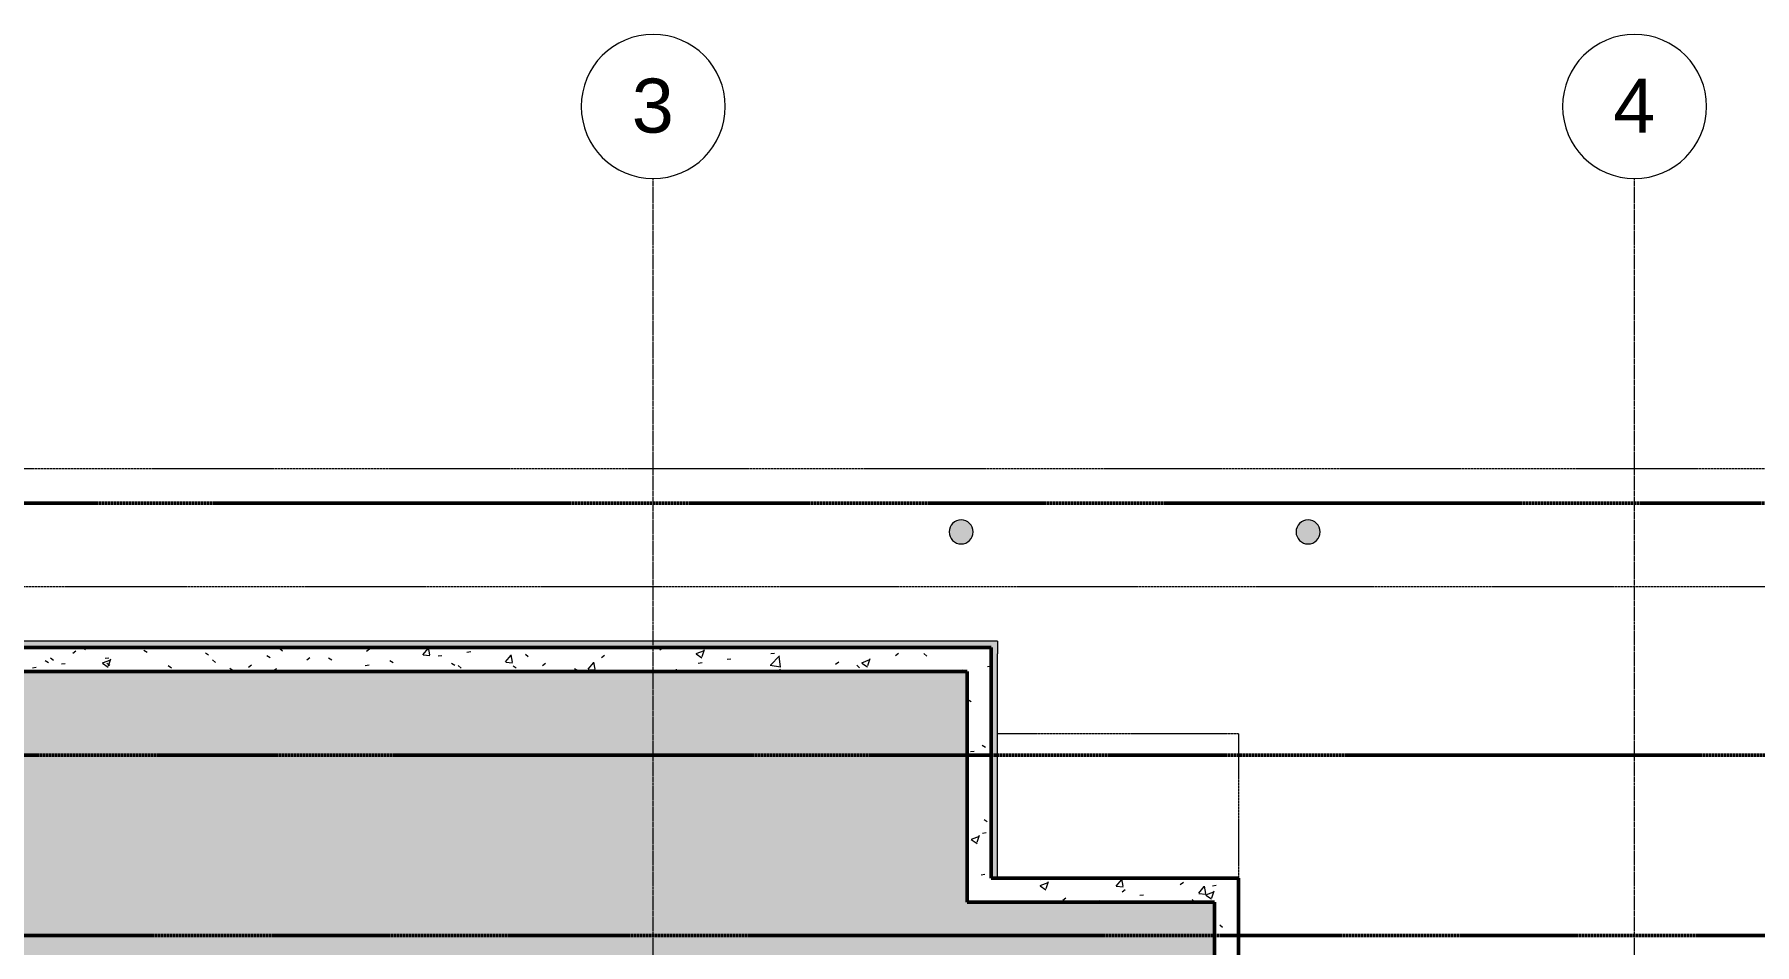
# Model space of a CAD drawing. Header units: inches. Extents: x -4218 to -1814, y 9706 to 12426.
# Drawn here: x -3034 to -2460, y 12122 to 12425 of the extents above; entities that cross this region are included whole.
import ezdxf

# ---------------------------------------------------------------- set-up
doc = ezdxf.new("R2010")
doc.units = ezdxf.units.IN
doc.header["$MEASUREMENT"] = 0
for name, pattern in [('Aligning Line 1_8_', [0.25, 0.125, -0.125]), ('Double Dash 3_8_', [1, 0.375, -0.125, 0.125, -0.125, 0.125, -0.125]), ('Grid Line 1_2_', [0.875, 0.5, -0.125, 0.125, -0.125]), ('Overhead 1_16_', [0.101562, 0.0625, -0.039062])]:
    doc.linetypes.add(name, pattern=pattern)
for name, color, linetype, lineweight in [('0-1', 7, 'Continuous', 5), ('0-2', 10, 'Continuous', 9), ('0-3', 147, 'Aligning Line 1_8_', 9), ('0-4', 165, 'Continuous', 5), ('A-FLOR-3', 31, 'Continuous', 13), ('A-WALL-1', 254, 'Continuous', 5), ('A-WALL-2', 250, 'Continuous', 13), ('A-WALL-PATT-2', 135, 'Continuous', 9), ('C-PROP-LINE-1', 7, 'Double Dash 3_8_', 50), ('E-LITE-EQPM-1', 47, 'Continuous', 9), ('E-LITE-EQPM-2', 10, 'Continuous', 9), ('G-ANNO-SYMB-1', 147, 'Aligning Line 1_8_', 9), ('S-FNDN-4', 7, 'Continuous', 50), ('S-GRID-1', 1, 'Grid Line 1_2_', 9), ('S-GRID-IDEN', 1, 'Continuous', 9), ('S-GRID-IDEN-1', 147, 'Continuous', 9), ('S-STRS-MBND-1', 10, 'Overhead 1_16_', 9)]:
    doc.layers.add(name, color=color, linetype=linetype, lineweight=lineweight)
doc.styles.add('Arial', font='arial.ttf', dxfattribs={"height": 18})
pattern_1 = [(50, (0, 0), (27.5427, -2.40992), [2.88, -31.68]), (355, (0, 0), (-5.327844, 28.884266), [2.304, -25.344]), (100.451, (2.295, -0.2), (22.215316, 26.47393), [2.448, -26.924]), (46.184, (0, 7.68), (40.981875, -6.35642), [4.32, -47.52]), (96.636, (3.415, 7.15), (35.89075, 37.40619), [3.671, -40.386]), (351.184, (0, 7.68), (35.89097, 37.40622), [3.456, -38.016]), (21, (3.84, 5.76), (22.921036, -15.46073), [2.88, -31.68]), (326, (3.84, 5.76), (9.34353, 27.84574), [2.304, -25.344]), (71.451, (5.75, 4.472), (32.26477, 12.38442), [2.448, -26.924]), (37.5, (0, 0), (0.466855, 12.782707), [1.267, -23.77, 1.267, -24.461, -25.44]), (37.5, (0, 0), (0.466855, 12.782707), [-50.765, 1.267, -24.173]), (7.5, (0, 0), (10.10159, 15.14509), [1.267, -13.402, 1.267, -23.194, -9.696]), (7.5, (0, 0), (10.10159, 15.14509), [-39.13, 1.267, -8.429]), (327.5, (-8.563, 0), (20.499161, -0.86578), [1.267, -8.333, 1.267, -28.685, -39.744]), (327.5, (-8.563, 0), (20.499161, -0.86578), [-39.552, 1.267, -38.477]), (317.5, (-12.403, 0), (22.39478, 3.844288), [1.267, -11.213, 1.267, -18.624, -28.224]), (317.5, (-12.403, 0), (22.39478, 3.844288), [-32.371, 1.267, -26.957])]

# ---------------------------------------------------------------- blocks, each defined once
blk = doc.blocks.new('CTR - 1st Phase - Unit Layouts_rvt-1-RCP - BASEMENT')
at = {"layer": 'G-ANNO-SYMB-1'}
blk.add_line((-1910.94, 12240.75), (-4009.53, 12240.75), dxfattribs=at)
blk = doc.blocks.new('Pathway_Cooper_McGraw-Edison _BSC-BRC_Round - Pathway_Cooper_McGraw-Edison _BSC-BRC_Round-2028611-RCP - BASEMENT')
at = {"layer": 'E-LITE-EQPM-1'}
blk.add_hatch(color=256, dxfattribs=at).paths.add_polyline_path([(0, -4), (1.04, -3.86), (2, -3.46), (2.83, -2.83), (3.46, -2), (3.86, -1.04), (4, 0), (3.86, 1.04), (3.46, 2), (2.83, 2.83), (2, 3.46), (1.04, 3.86), (0, 4), (-1.04, 3.86), (-2, 3.46), (-2.83, 2.83), (-3.46, 2), (-3.88, 0.93), (-4, 0), (-3.86, -1.04), (-3.46, -2), (-2.83, -2.83), (-2, -3.46), (-1.04, -3.86)], flags=0)
at = {"layer": 'E-LITE-EQPM-2'}
for start, end in [(0, 180), (180, 360)]:
    blk.add_arc((0, 0), 4, start, end, dxfattribs=at)
blk = doc.blocks.new('Family - ___-1878357-RCP - BASEMENT')
at = {"layer": 'C-PROP-LINE-1'}
for p, q in [((-3989.61, 12268.69), (-1910.94, 12268.69)), ((-3929.52, 12184.69), (-1910.94, 12184.69)), ((-3869.45, 12124.69), (-1910.94, 12124.69))]:
    blk.add_line(p, q, dxfattribs=at)
blk = doc.blocks.new('Grid - Grid Head - Circle-50561-RCP - BASEMENT')
at = {"layer": 'S-GRID-IDEN-1'}
for start, end in [(360, 180), (180, 360)]:
    blk.add_arc((0, 0), 0.25, start, end, dxfattribs=at)
blk = doc.blocks.new('CTR - 1st Phase - Shell_rvt-1-RCP - BASEMENT')
at = {"layer": 'A-FLOR-3'}
h = blk.add_hatch(color=256, dxfattribs=at)
h.paths.add_polyline_path([(-3960.6, 9943.44), (-3831.32, 9943.44), (-3831.32, 10223.79), (-3885.92, 10223.79), (-3885.92, 10168.31), (-3885.85, 10168.31), (-3885.85, 10164.06), (-3960.6, 10164.06), (-3960.6, 10011.59)], flags=0)
h.paths.add_polyline_path([(-3885.92, 10818.99), (-3831.32, 10818.99), (-3831.32, 11005.11), (-3960.6, 11005.11), (-3960.6, 10878.71), (-3885.92, 10878.71), (-3885.92, 10832.29)], flags=0)
h.paths.add_polyline_path([(-3847.52, 12087.19), (-3831.32, 12087.19), (-3831.32, 12089.19), (-3617.12, 12089.19), (-3617.12, 12143.79), (-3676.85, 12143.79), (-3676.85, 12218.46), (-3864.6, 12218.46), (-3864.6, 12088.59), (-3847.52, 12088.59)], flags=0)
h.paths.add_polyline_path([(-3109.92, 12089.19), (-2640.32, 12089.19), (-2640.32, 12135.79), (-2722.72, 12135.79), (-2722.72, 12212.59), (-3052.32, 12212.59), (-3052.32, 12135.79), (-3109.92, 12135.79), (-3109.92, 12095.05)], flags=0)
h.paths.add_polyline_path([(-2369.12, 12089.19), (-2061.92, 12089.19), (-2061.92, 12124.69), (-2064.05, 12124.69), (-2064.05, 12218.46), (-2309.4, 12218.46), (-2309.4, 12143.79), (-2369.12, 12143.79), (-2369.12, 12119.25)], flags=0)
at = {"layer": 'A-WALL-1'}
for points in [[(-2714.72, 12218.46), (-2712.6, 12218.46), (-2712.6, 12222.71), (-3058.2, 12222.71), (-3058.2, 12220.59), (-2714.72, 12220.59)], [(-2714.72, 12143.79), (-2712.6, 12143.79), (-2712.6, 12218.46), (-2714.72, 12218.46), (-2714.72, 12199.68)]]:
    blk.add_hatch(color=256, dxfattribs=at).paths.add_polyline_path(points, flags=0)
at = {"layer": 'A-WALL-PATT-2'}
h = blk.add_hatch(dxfattribs=at)
h.set_pattern_fill('FP_26', color=256, style=0, pattern_type=2)
h.set_pattern_definition(pattern_1)
h.paths.add_polyline_path([(-2788.88, 12212.59), (-2714.72, 12212.59), (-2714.72, 12220.59), (-3052.32, 12220.59), (-3052.32, 12212.59), (-2856.42, 12212.59)], flags=0)
h = blk.add_hatch(dxfattribs=at)
h.set_pattern_fill('FP_26', color=256, style=0, pattern_type=2)
h.set_pattern_definition(pattern_1)
h.paths.add_polyline_path([(-2722.72, 12135.79), (-2714.72, 12135.79), (-2714.72, 12212.59), (-2722.72, 12212.59), (-2722.72, 12142.67)], flags=0)
h = blk.add_hatch(dxfattribs=at)
h.set_pattern_fill('FP_26', color=256, style=0, pattern_type=2)
h.set_pattern_definition(pattern_1)
h.paths.add_polyline_path([(-2713.79, 12135.79), (-2632.32, 12135.79), (-2632.32, 12143.79), (-2714.72, 12143.79), (-2714.72, 12135.79)], flags=0)
h = blk.add_hatch(dxfattribs=at)
h.set_pattern_fill('FP_26', color=256, style=0, pattern_type=2)
h.set_pattern_definition(pattern_1)
h.paths.add_polyline_path([(-2632.32, 12087.19), (-2632.32, 12135.79), (-2640.32, 12135.79), (-2640.32, 12087.19), (-2636.32, 12087.19)], flags=0)
at = {"layer": 'A-WALL-2'}
for p, q in [((-2712.6, 12222.71), (-3058.2, 12222.71)), ((-2712.6, 12222.71), (-2712.6, 12218.46)), ((-2712.6, 12143.79), (-2712.6, 12218.46))]:
    blk.add_line(p, q, dxfattribs=at)
at = {"layer": 'G-ANNO-SYMB-1'}
blk.add_line((-1926.95, 12280.06), (-4071.96, 12280.06), dxfattribs=at)
at = {"layer": 'S-FNDN-4'}
for p, q in [((-3052.32, 12220.59), (-2714.72, 12220.59)), ((-2714.72, 12220.59), (-2714.72, 12212.59)), ((-2722.72, 12212.59), (-3052.32, 12212.59)), ((-2722.72, 12135.79), (-2722.72, 12212.59)), ((-2714.72, 12212.59), (-2714.72, 12143.79)), ((-2714.72, 12143.79), (-2632.32, 12143.79)), ((-2632.32, 12143.79), (-2632.32, 12135.79)), ((-2714.72, 12135.79), (-2722.72, 12135.79)), ((-2640.32, 12135.79), (-2714.72, 12135.79)), ((-2640.32, 12089.19), (-2640.32, 12135.79)), ((-2632.32, 12135.79), (-2632.32, 12089.19))]:
    blk.add_line(p, q, dxfattribs=at)
at = {"layer": 'S-GRID-1'}
for p, q in [((-2827.32, 9836.18), (-2827.32, 12376.79)), ((-2500.32, 9836.18), (-2500.32, 12376.79))]:
    blk.add_line(p, q, dxfattribs=at)
at = {"layer": 'S-STRS-MBND-1'}
for q in [(-2712.6, 12191.79), (-2632.32, 12143.79)]:
    blk.add_line((-2632.32, 12191.79), q, dxfattribs=at)
at = {"layer": '0-2'}
for p in [(-2724.72, 12259.08), (-2609.12, 12259.08)]:
    blk.add_blockref('Pathway_Cooper_McGraw-Edison _BSC-BRC_Round - Pathway_Cooper_McGraw-Edison _BSC-BRC_Round-2028611-RCP - BASEMENT', p, dxfattribs=at)
at = {"layer": '0-3'}
blk.add_blockref('Family - ___-1878357-RCP - BASEMENT', (0, 0), dxfattribs=at)
at = {"layer": '0-4', "xscale": 95.99999999999994, "yscale": 95.99999999999994, "zscale": 95.99999999999994}
for p in [(-2827.32, 12400.79), (-2500.32, 12400.79)]:
    blk.add_blockref('Grid - Grid Head - Circle-50561-RCP - BASEMENT', p, dxfattribs=at)
at = {"layer": 'S-GRID-IDEN', "char_height": 18, "width": 16.968, "attachment_point": 1, "style": 'Arial'}
for s, insert in [('3', (-2834.45, 12410.08)), ('4', (-2507.45, 12410.08))]:
    blk.add_mtext(s, dxfattribs=dict(at, insert=insert))

msp = doc.modelspace()

# ---------------------------------------------------------------- block references
at = {"layer": '0-1'}
for name in ['CTR - 1st Phase - Shell_rvt-1-RCP - BASEMENT', 'CTR - 1st Phase - Unit Layouts_rvt-1-RCP - BASEMENT']:
    msp.add_blockref(name, (0, 0), dxfattribs=at)

doc.saveas('drawing.dxf')
